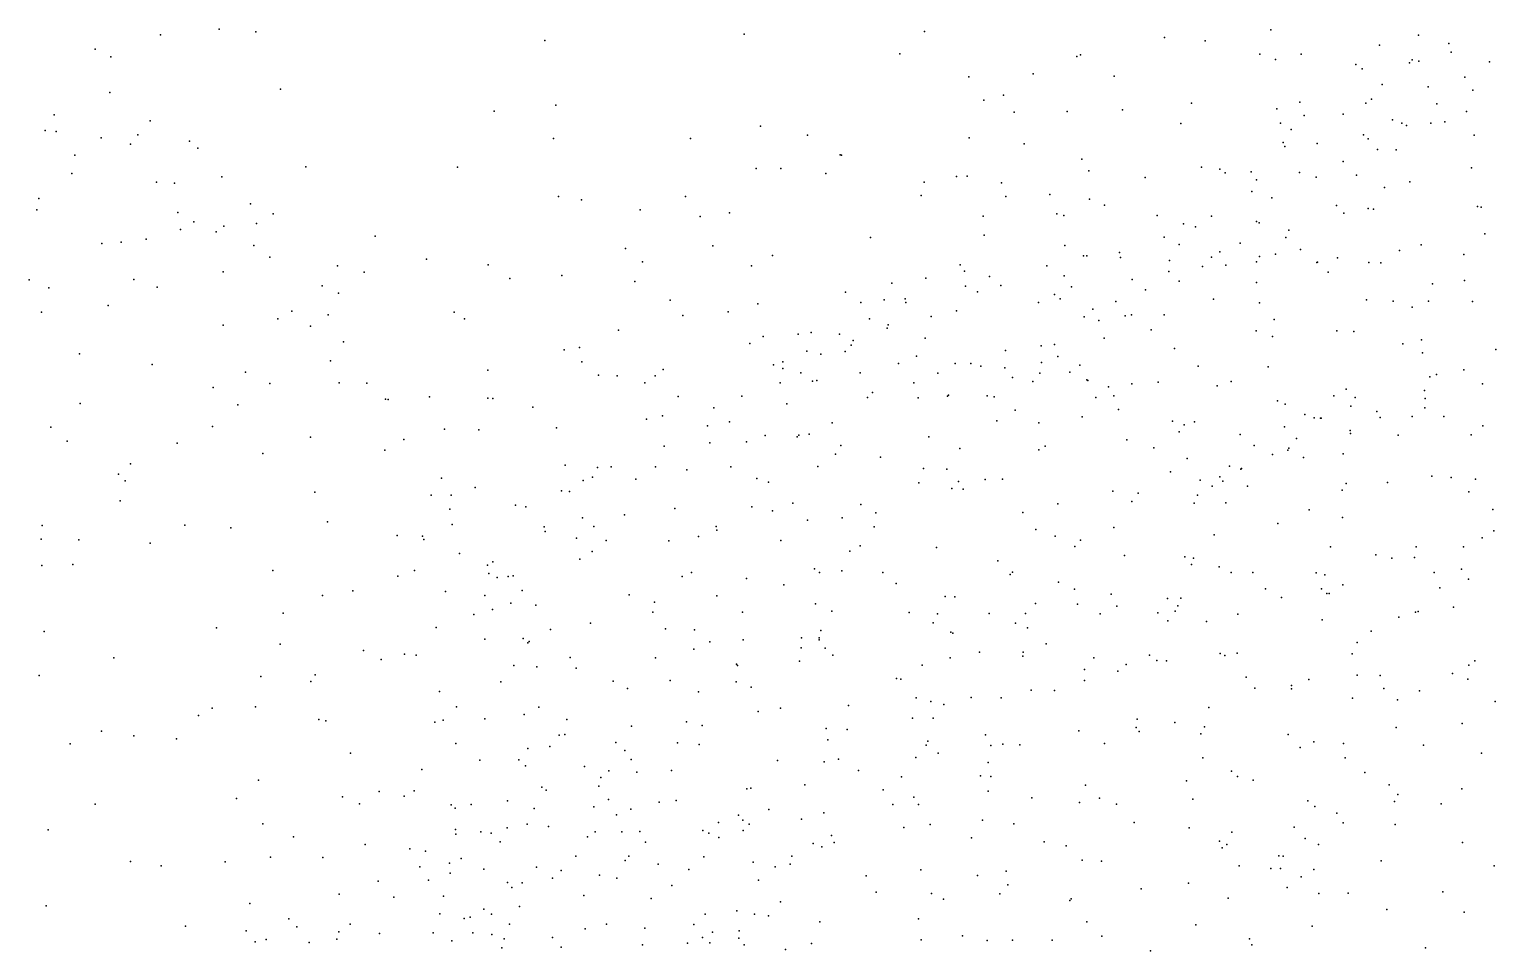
# Model space of a CAD drawing. Header units: metres. Extents: x -25 to 25, y -27.7 to 27.8.
# Drawn here: x -15.271 to -12.578, y 11.87 to 13.562 of the extents above; entities that cross this region are included whole.
import ezdxf

# ---------------------------------------------------------------- set-up
doc = ezdxf.new("R2010")
doc.units = ezdxf.units.M

msp = doc.modelspace()

# ---------------------------------------------------------------- linework, layer by layer
for p in [(-15.0304, 13.5522, 14.5711), (-14.9221, 13.5625, 11.4588), (-14.8549, 13.5581, 14.7659), (-13.958, 13.5536, 14.7842), (-13.627, 13.5587, 14.775), (-12.9908, 13.5613, -9.1156), (-12.7192, 13.552, -9.0522), (-15.1504, 13.5261, 14.4011), (-14.3244, 13.5419, 10.877), (-13.186, 13.5474, -8.7926), (-13.1112, 13.5415, -9.2255), (-12.7908, 13.5334, -8.248), (-12.6637, 13.5367, 3.2818), (-15.1212, 13.5121, -6.6617), (-13.6719, 13.5172, 10.4183), (-13.3467, 13.5128, 10.4239), (-13.3402, 13.5158, -9.0666), (-13.0108, 13.5169, -8.5846), (-12.9818, 13.5073, 10.5708), (-12.9349, 13.5167, -9.2818), (-12.8345, 13.498, 2.8704), (-12.7355, 13.5009, -8.0954), (-12.7309, 13.5064, 2.6519), (-12.7184, 13.5041, -11.3784), (-12.6592, 13.5204, 15.93), (-12.589, 13.5025, -6.0536), (-13.5454, 13.475, 15.0137), (-13.4269, 13.4808, 15.3445), (-13.2786, 13.4763, -9.2949), (-12.8227, 13.4896, 10.7027), (-12.634, 13.4745, -6.2022), (-15.1232, 13.4464, -6.8325), (-14.8097, 13.4528, 14.9102), (-13.4813, 13.4415, -8.9343), (-12.7858, 13.4611, -11.134), (-12.7018, 13.4571, -9.3043), (-12.6197, 13.4509, -5.836), (-14.304, 13.4231, 14.9785), (-13.518, 13.4325, 15.1821), (-13.2633, 13.4143, 15.7112), (-13.1365, 13.4268, -9.4581), (-12.9798, 13.4162, -8.3749), (-12.9375, 13.4284, -9.4672), (-12.8163, 13.4268, 3.3102), (-12.8055, 13.4339, -11.5117), (-12.6858, 13.4258, 3.4402), (-15.2252, 13.4056, -5.75), (-15.0489, 13.3941, -6.286), (-14.4173, 13.4124, 10.9195), (-13.4618, 13.4101, -9.2519), (-13.3649, 13.4115, -8.6542), (-13.1556, 13.3896, 10.4588), (-12.973, 13.3902, 2.9156), (-12.929, 13.4039, -11.3592), (-12.8574, 13.4064, -8.1417), (-12.7672, 13.3964, 2.4707), (-12.7498, 13.3901, -7.9861), (-12.6969, 13.39, 10.8023), (-12.6711, 13.3928, -11.6935), (-12.631, 13.4112, -6.3952), (-15.2421, 13.3768, -7.0523), (-15.2217, 13.3747, -5.2944), (-15.1389, 13.3629, -5.5257), (-15.0716, 13.3684, -6.1016), (-14.3082, 13.3618, 10.7342), (-14.0564, 13.3617, 14.9744), (-13.9281, 13.3846, 10.4434), (-13.8414, 13.3678, 14.9362), (-13.5448, 13.3632, 10.3625), (-12.9534, 13.3787, 2.7287), (-12.8205, 13.3688, -11.6602), (-12.812, 13.3615, -6.2255), (-12.7416, 13.3857, -10.9234), (-12.6168, 13.3679, -7.8431), (-15.0851, 13.3512, 14.8005), (-14.977, 13.3572, -6.5844), (-14.9615, 13.3441, -6.4201), (-13.4437, 13.3518, 15.4473), (-12.9677, 13.3545, 3.1846), (-12.9649, 13.3474, 10.5634), (-12.9057, 13.3526, -11.0349), (-12.7943, 13.3416, -5.7465), (-12.7602, 13.341, -9.56), (-15.1878, 13.3311, -4.9975), (-14.763, 13.3101, 11.267), (-14.4848, 13.3092, 15.0741), (-13.9358, 13.3067, -6.0509), (-13.8908, 13.3067, -5.7479), (-13.7817, 13.3317, -5.8601), (-13.7792, 13.3315, 10.3762), (-13.3374, 13.3241, -9.5186), (-13.1176, 13.3095, -11.4301), (-12.8578, 13.3199, 16.0025), (-12.6221, 13.3077, -5.5469), (-15.1931, 13.2975, -4.8205), (-15.0377, 13.2818, -5.3814), (-15.0044, 13.2797, -5.5929), (-14.9177, 13.2917, 14.9947), (-13.8077, 13.2977, -6.1671), (-13.6274, 13.2817, 15.0581), (-13.5681, 13.292, -9.2901), (-13.5485, 13.2927, 15.2546), (-13.4851, 13.2807, -5.8382), (-13.3249, 13.3024, -8.4877), (-13.2212, 13.2901, -9.6468), (-13.0839, 13.3056, -11.2033), (-13.0745, 13.2987, 15.8943), (-13.0269, 13.3005, -9.6824), (-13.0167, 13.2862, 2.5795), (-12.9379, 13.2996, -5.9486), (-12.9072, 13.2907, 2.3864), (-12.8334, 13.2948, -6.3648), (-12.7349, 13.2821, -6.4953), (-14.2988, 13.2555, 15.0742), (-14.066, 13.2555, -6.1172), (-13.6329, 13.2574, -6.2338), (-13.4773, 13.2553, -9.4775), (-13.3964, 13.2592, -6.0039), (-13.0252, 13.2644, -11.7539), (-12.9885, 13.2529, -6.1338), (-12.7815, 13.2719, 10.6744), (-15.2575, 13.231, 14.6416), (-15.2534, 13.2519, 11.6875), (-14.9982, 13.2261, -5.0318), (-14.8649, 13.2418, -6.0056), (-14.257, 13.2493, 10.6412), (-14.149, 13.231, -5.9049), (-13.3235, 13.2507, 15.6912), (-13.2958, 13.2397, 10.3917), (-12.8699, 13.2387, -11.87), (-12.8116, 13.2335, -10.7149), (-12.8018, 13.232, 2.1805), (-12.6109, 13.2367, -11.9228), (-12.6042, 13.2356, 10.7458), (-14.9688, 13.209, 11.4147), (-14.9136, 13.2008, -5.4574), (-14.8536, 13.2057, -6.5333), (-14.823, 13.2235, -6.2325), (-14.0387, 13.2187, -5.6397), (-13.9849, 13.2252, 10.4317), (-13.5191, 13.2191, -5.6088), (-13.3835, 13.2232, -9.6261), (-13.3709, 13.2206, -5.7379), (-13.1996, 13.2203, -9.7836), (-13.1507, 13.2054, -6.0496), (-13.1289, 13.1993, 3.0261), (-13.0995, 13.2191, -5.8552), (-13.0171, 13.2092, -5.7247), (-13.0117, 13.2071, -10.8456), (-12.8562, 13.2245, -8.0249), (-15.0565, 13.1768, -6.9766), (-14.9933, 13.1946, -4.8129), (-14.9278, 13.1902, -5.217), (-14.6358, 13.1823, 11.0997), (-13.726, 13.1797, -6.3508), (-13.5171, 13.1844, 15.3761), (-13.1866, 13.1808, -11.0547), (-12.963, 13.18, -6.3522), (-12.9577, 13.1936, -8.1369), (-12.5973, 13.1866, -6.6894), (-15.138, 13.1688, -4.5399), (-15.1025, 13.1716, 11.5121), (-14.8587, 13.1654, 15.0983), (-14.1757, 13.1597, 15.0932), (-14.0155, 13.1648, 15.0476), (-13.9061, 13.147, -5.4631), (-13.3687, 13.165, -6.2343), (-13.3344, 13.1463, -10.2949), (-13.3283, 13.1466, -9.9319), (-13.2685, 13.1524, -10.1438), (-13.1587, 13.1669, 2.8759), (-13.0845, 13.1535, -10.0496), (-13.0467, 13.1697, 2.2525), (-13.0112, 13.1451, -10.3192), (-12.9818, 13.1493, 10.5321), (-12.9363, 13.1578, 2.103), (-12.754, 13.1559, -10.5438), (-12.7143, 13.1663, -9.8047), (-12.6361, 13.1487, 3.7336), (-14.8294, 13.1437, -5.6057), (-14.7051, 13.1282, -6.3097), (-14.5415, 13.1403, 10.9527), (-14.4281, 13.1296, 10.7967), (-14.1445, 13.135, -6.2682), (-13.9445, 13.1279, -6.3862), (-13.561, 13.13, -9.5677), (-13.5535, 13.118, -8.53), (-13.4021, 13.128, -11.6839), (-13.2666, 13.1435, -8.3177), (-13.1766, 13.1379, 2.525), (-13.1159, 13.1266, -8.2183), (-13.0996, 13.1439, -10.4694), (-13.0732, 13.1292, 15.9331), (-13.0168, 13.1355, 3.3896), (-12.9059, 13.1338, 16.0356), (-12.9051, 13.1349, -10.4568), (-12.8679, 13.1425, -6.5212), (-12.8102, 13.134, -9.9534), (-12.7882, 13.1332, 3.6199), (-15.2711, 13.1024, 14.7379), (-15.0789, 13.103, 14.9835), (-14.9148, 13.1172, -4.6108), (-14.733, 13.0911, -5.7521), (-14.6559, 13.1164, -6.0259), (-14.3884, 13.1046, -6.0079), (-14.2927, 13.1101, -6.1681), (-14.1586, 13.0994, 10.5163), (-13.6869, 13.096, -5.3724), (-13.6244, 13.1053, 15.1539), (-13.5074, 13.1082, -11.4605), (-13.4867, 13.0915, 10.2851), (-13.3701, 13.1097, -10.5401), (-13.245, 13.103, -10.871), (-13.1779, 13.1173, -5.5854), (-13.1588, 13.0997, -6.3304), (-13.0167, 13.0976, -5.5317), (-12.8854, 13.1161, -12.0104), (-12.6937, 13.0949, -10.2759), (-12.6345, 13.1009, -12.0496), (-15.2354, 13.0878, -4.3467), (-15.0364, 13.0889, -4.4331), (-14.7029, 13.078, 15.1799), (-14.0938, 13.065, -5.4671), (-13.7721, 13.0793, -9.0465), (-13.7005, 13.0657, -11.6334), (-13.6622, 13.0676, -9.4675), (-13.5517, 13.0905, -9.9289), (-13.5291, 13.08, -10.4246), (-13.3879, 13.0751, -11.8581), (-13.3777, 13.0671, -6.394), (-13.3565, 13.0892, -11.1033), (-13.221, 13.0841, 2.6758), (-13.0957, 13.0665, -12.0309), (-12.8145, 13.0656, 1.8785), (-15.2486, 13.0431, -7.2292), (-15.1262, 13.0548, -7.1273), (-14.7886, 13.0446, -5.313), (-14.7224, 13.0377, -6.5847), (-14.4904, 13.0431, -6.2184), (-13.9875, 13.0434, -11.7132), (-13.933, 13.0582, -11.5242), (-13.7437, 13.0608, -9.2697), (-13.6607, 13.0607, -10.1537), (-13.5679, 13.0451, -11.2974), (-13.4175, 13.0608, -8.3732), (-13.3175, 13.0484, 10.3242), (-13.2755, 13.0622, 2.1456), (-13.2462, 13.0382, 1.9778), (-13.1865, 13.038, 3.2269), (-13.0112, 13.0602, 1.8748), (-12.7656, 13.0628, -7.8741), (-12.7306, 13.0517, -6.7191), (-12.7008, 13.0633, 10.5668), (-12.6198, 13.0626, -10.0791), (-14.9148, 13.019, 15.1392), (-14.8145, 13.0307, -6.7498), (-14.7547, 13.0173, -5.1405), (-14.4718, 13.0307, -5.8759), (-14.0705, 13.0366, -6.435), (-13.7276, 13.0305, -11.3577), (-13.6953, 13.0133, -10.4142), (-13.6936, 13.0198, -9.96), (-13.6145, 13.0347, -11.8068), (-13.3332, 13.0344, 15.6814), (-13.3066, 13.0272, 2.4314), (-13.2582, 13.0359, 2.8525), (-13.2102, 13.0104, -6.4507), (-12.9841, 13.0292, 3.5046), (-14.6939, 12.9885, 11.0392), (-14.1889, 13.0098, -11.6879), (-13.9473, 12.9855, 10.3122), (-13.923, 12.9982, -5.3088), (-13.8588, 13.0024, -11.8352), (-13.8346, 13.0055, 10.1673), (-13.7829, 13.0021, -6.5229), (-13.7576, 12.9907, 15.1152), (-13.6253, 12.9949, -6.5272), (-13.3877, 12.9835, 2.2771), (-13.2967, 12.9949, -12.0442), (-13.0177, 13.0087, -8.1208), (-12.9877, 12.9978, 16.0155), (-12.8694, 13.0086, -7.9818), (-12.8381, 13.007, 10.478), (-12.7478, 12.9848, -12.142), (-12.7137, 12.992, 3.8084), (-15.1789, 12.9664, 14.9455), (-14.2889, 12.9737, -5.5189), (-14.2607, 12.9781, -11.457), (-13.8428, 12.9711, 9.7459), (-13.8173, 12.9657, -10.1508), (-13.7725, 12.9704, -5.2549), (-13.7613, 12.9819, -8.7627), (-13.6417, 12.9617, 9.5646), (-13.4779, 12.9726, -11.9801), (-13.4121, 12.9809, 15.5337), (-13.3815, 12.9616, -5.3305), (-13.1677, 12.9761, -8.1884), (-12.7119, 12.9679, -5.2787), (-12.5775, 12.9739, -12.1483), (-15.0454, 12.9469, 11.3379), (-14.8743, 12.9328, -6.9072), (-14.7179, 12.9531, -4.5711), (-14.4288, 12.936, 10.7399), (-14.256, 12.9513, -6.4034), (-14.1067, 12.9374, 15.1446), (-13.9039, 12.9461, -11.232), (-13.8869, 12.9515, 9.9707), (-13.8869, 12.9395, 9.542), (-13.8536, 12.9312, -9.9958), (-13.7447, 12.9314, -9.5274), (-13.6742, 12.9484, -10.6443), (-13.602, 12.9307, 9.4153), (-13.5701, 12.9485, -11.0607), (-13.5416, 12.9485, -10.8792), (-13.523, 12.9435, -8.4088), (-13.4794, 12.9407, 9.6182), (-13.4148, 12.9307, 1.9645), (-13.4116, 12.9506, 10.0748), (-13.3597, 12.9326, 2.9464), (-13.3412, 12.9456, 3.2044), (-13.1243, 12.9435, -6.5652), (-12.9957, 12.9422, -5.3794), (-12.6359, 12.9371, 10.4428), (-14.9334, 12.9043, -4.1934), (-14.8294, 12.9119, -4.3138), (-14.7019, 12.9131, -6.6974), (-14.651, 12.9121, -5.0805), (-14.2255, 12.9271, -11.3039), (-14.191, 12.9259, -5.4023), (-14.1405, 12.9128, 10.4158), (-14.1213, 12.9257, -11.9143), (-13.8916, 12.9128, -10.4011), (-13.8326, 12.916, -11.9717), (-13.8243, 12.917, 9.3863), (-13.6465, 12.913, 3.4758), (-13.4653, 12.9229, 3.353), (-13.4277, 12.9156, 2.4975), (-13.3287, 12.9186, -8.2622), (-13.3269, 12.9171, -6.5665), (-13.2889, 12.9056, 9.8282), (-13.2461, 12.911, 10.0505), (-13.1972, 12.9142, 1.7194), (-13.0894, 12.9075, 3.5398), (-13.0631, 12.9157, 10.2637), (-12.6982, 12.9242, 4.538), (-12.686, 12.9282, 4.0741), (-12.6015, 12.9113, 1.7511), (-14.6167, 12.8828, -5.4769), (-14.6122, 12.8824, -4.8964), (-14.536, 12.8873, 15.2227), (-14.429, 12.8849, -11.5679), (-14.4198, 12.8844, -5.5559), (-14.0793, 12.8876, 9.7998), (-13.9622, 12.8884, -10.1801), (-13.7313, 12.8863, 3.3213), (-13.7224, 12.8952, -10.8248), (-13.6382, 12.8855, 9.2597), (-13.5842, 12.8884, 15.2186), (-13.5825, 12.8905, 3.1446), (-13.5113, 12.8892, 3.6208), (-13.4988, 12.887, 3.0062), (-13.3117, 12.8858, 9.563), (-13.2788, 12.889, -12.1779), (-12.9781, 12.8796, 5.6581), (-12.8749, 12.8891, -6.7591), (-12.8523, 12.9015, 10.3271), (-12.8353, 12.886, 4.4227), (-12.708, 12.8989, 5.5121), (-12.7069, 12.8839, -6.8517), (-15.178, 12.8752, -4.0485), (-14.8878, 12.8723, 11.1022), (-14.3461, 12.8682, 15.2083), (-14.1081, 12.8524, 10.1185), (-14.0135, 12.8669, -5.263), (-13.8794, 12.8742, -10.6274), (-13.4602, 12.8626, 9.3117), (-13.3369, 12.8502, 9.4073), (-13.2702, 12.8637, 3.6201), (-12.9643, 12.874, 3.664), (-12.928, 12.8547, -8.0194), (-12.9109, 12.8486, 5.3008), (-12.8433, 12.8703, 5.7652), (-12.7955, 12.8605, -7.8897), (-12.7894, 12.8491, 4.8216), (-12.7308, 12.8509, 10.2031), (-12.7079, 12.8672, 5.2497), (-12.6727, 12.8511, 4.9288), (-15.2319, 12.8314, -7.3213), (-14.9347, 12.8329, -4.0552), (-14.5083, 12.828, -6.5549), (-14.4452, 12.8265, -11.42), (-14.303, 12.8305, 10.5508), (-14.1376, 12.8465, -11.1238), (-14.0252, 12.8338, -10.0412), (-13.9847, 12.8414, -12.052), (-13.7964, 12.8393, 3.6688), (-13.4937, 12.8429, 2.7144), (-13.4164, 12.8392, 3.7342), (-13.1712, 12.8424, -5.3237), (-13.1588, 12.8231, -8.1627), (-13.1499, 12.8355, 5.5906), (-13.1306, 12.8413, 9.7141), (-12.9656, 12.832, 9.971), (-12.8991, 12.8481, 4.2597), (-12.8978, 12.848, 10.1207), (-12.8447, 12.8256, 16.1551), (-12.6013, 12.834, 9.9763), (-15.2016, 12.8057, 14.9341), (-14.9997, 12.8022, -7.1172), (-14.7545, 12.8132, 15.2154), (-14.5831, 12.8091, -5.188), (-14.1048, 12.7965, -10.3264), (-14.0212, 12.8026, -10.6181), (-13.9538, 12.8043, -10.9119), (-13.9191, 12.8162, 15.1264), (-13.8604, 12.8138, 3.1872), (-13.8574, 12.8166, -5.1919), (-13.8387, 12.8184, -9.6095), (-13.7805, 12.7981, -8.7556), (-13.6186, 12.8136, -5.1849), (-13.4053, 12.7963, -5.2221), (-13.2552, 12.8085, 15.7021), (-13.0471, 12.818, -6.7435), (-13.0209, 12.7981, 4.3656), (-12.9434, 12.8109, 4.6579), (-12.8441, 12.8196, 5.0676), (-12.7564, 12.8165, 9.972), (-12.6224, 12.8173, 9.7925), (-14.8423, 12.7833, 10.9708), (-14.6183, 12.7891, -4.4025), (-13.7903, 12.7818, 3.0511), (-13.7077, 12.7761, 9.1246), (-13.5616, 12.7923, 2.4929), (-13.4167, 12.7901, -12.2419), (-13.2053, 12.7938, 3.7559), (-13.144, 12.7738, 5.8342), (-12.9875, 12.7815, 4.135), (-12.9592, 12.7892, 5.917), (-12.9575, 12.793, 9.7714), (-12.9305, 12.7755, 4.8384), (-12.8574, 12.7822, -6.8781), (-15.1073, 12.7452, 11.1598), (-15.0855, 12.7644, 15.0597), (-14.2866, 12.7616, -5.3688), (-14.2276, 12.7572, 10.2359), (-14.2021, 12.7587, -6.5317), (-14.1209, 12.7586, 15.1869), (-14.0633, 12.7529, -10.7596), (-13.9826, 12.7588, -9.7818), (-13.8228, 12.7593, -6.6234), (-13.6287, 12.7558, 2.0762), (-13.5856, 12.7545, -8.4229), (-13.1751, 12.7496, 5.2974), (-13.0667, 12.7599, 1.5389), (-13.0458, 12.7543, -5.2783), (-13.0444, 12.7557, 9.5543), (-12.6945, 12.7414, 1.5437), (-15.0952, 12.7328, -7.2515), (-14.5137, 12.7379, -4.6613), (-14.4519, 12.7209, -5.4293), (-14.2935, 12.7146, -12.0641), (-14.2539, 12.7335, 9.9998), (-14.2368, 12.7396, 9.5616), (-14.1572, 12.7358, -10.4869), (-13.9349, 12.7374, 9.1533), (-13.9131, 12.7302, 3.7438), (-13.6373, 12.7292, 15.1394), (-13.5768, 12.7185, 1.8634), (-13.5643, 12.7314, 9.0859), (-13.5556, 12.7177, -12.252), (-13.5152, 12.7352, 15.2678), (-13.4833, 12.736, -6.6647), (-13.281, 12.714, 3.9405), (-13.1206, 12.734, 4.2153), (-13.0981, 12.723, 5.1369), (-13.0842, 12.7401, 3.8785), (-13.0788, 12.7322, 15.9127), (-13.0334, 12.7232, -12.3884), (-12.8595, 12.716, 6.0724), (-12.8519, 12.7277, -5.2442), (-12.776, 12.7297, -12.3538), (-12.659, 12.7391, 9.484), (-12.6146, 12.7361, 16.4501), (-15.104, 12.6963, -3.7561), (-14.7465, 12.7119, -3.9436), (-14.533, 12.7065, 10.6999), (-14.4962, 12.7063, -11.8681), (-14.3782, 12.6883, -6.5662), (-14.2791, 12.7134, 9.7665), (-13.8683, 12.6916, -12.1959), (-13.7435, 12.6892, 3.9172), (-13.382, 12.6906, 1.6176), (-13.2461, 12.6949, 4.0933), (-13.2341, 12.7103, 9.253), (-13.1316, 12.6918, 4.6562), (-13.1254, 12.7067, 5.9755), (-13.0729, 12.6924, 4.8253), (-12.6271, 12.7125, 6.0852), (-14.4986, 12.6806, -4.4937), (-14.3592, 12.6852, 10.4506), (-14.2547, 12.6649, -10.3835), (-14.1779, 12.6702, -10.0171), (-14.0854, 12.6822, 3.5052), (-13.9442, 12.6854, -5.1726), (-13.9057, 12.6779, -9.5089), (-13.8417, 12.6608, -9.2431), (-13.7777, 12.665, 2.8397), (-13.716, 12.6742, -12.2441), (-13.4458, 12.6748, -8.2811), (-12.9201, 12.6794, 9.4362), (-12.8591, 12.6653, 16.2697), (-12.5827, 12.6805, -7.6673), (-15.2474, 12.6507, -7.4433), (-14.9853, 12.6513, 15.1227), (-14.9011, 12.6464, 10.8807), (-14.7234, 12.6576, -6.8877), (-14.4945, 12.6525, -11.2469), (-14.3252, 12.6481, 10.1592), (-14.3233, 12.6397, -5.2779), (-14.2342, 12.6487, -10.7125), (-14.0093, 12.6489, 3.0945), (-14.0081, 12.6424, -9.6586), (-13.719, 12.6481, -5.1445), (-13.4219, 12.6432, 5.571), (-13.2791, 12.6471, 4.3785), (-13.0948, 12.6335, 6.1262), (-12.9779, 12.6546, -6.9396), (-12.5809, 12.6411, -7.0716), (-15.2496, 12.6259, 11.1937), (-15.1799, 12.6242, 14.9448), (-15.0493, 12.6181, 10.9309), (-14.5952, 12.6324, -11.4575), (-14.5487, 12.631, -6.7091), (-14.5466, 12.6251, -4.076), (-14.266, 12.6276, -10.1801), (-14.2112, 12.6231, 9.3144), (-14.0965, 12.6227, 3.6808), (-14.0421, 12.6308, -6.5885), (-13.8904, 12.6235, 9.038), (-13.7446, 12.6133, 2.0622), (-13.6045, 12.6105, -6.6935), (-13.3868, 12.6314, 4.2009), (-13.3508, 12.6123, 5.9039), (-13.3403, 12.6236, 5.2846), (-12.8811, 12.6114, 0.7788), (-12.7236, 12.6118, -5.2178), (-12.6367, 12.6116, 0.6458), (-12.6026, 12.628, 6.2864), (-14.4808, 12.5994, -5.0414), (-14.4195, 12.584, -12.0576), (-14.2598, 12.589, -12.1648), (-14.2372, 12.6032, -6.5387), (-13.7636, 12.6039, -8.6622), (-13.492, 12.5859, 8.9954), (-13.2591, 12.5956, 15.5413), (-13.1488, 12.5933, -6.9113), (-13.1326, 12.5908, -12.5203), (-12.7975, 12.597, 0.9349), (-12.7683, 12.591, 16.4597), (-12.7265, 12.592, 0.504), (-15.2482, 12.5773, -3.5959), (-15.191, 12.5789, 11.0274), (-14.8238, 12.5683, 10.7717), (-14.5941, 12.5576, 10.6109), (-14.5638, 12.5679, -11.8984), (-14.4296, 12.5781, -4.7499), (-14.4271, 12.5627, -4.4234), (-14.4114, 12.5554, -11.026), (-14.3917, 12.557, 9.8871), (-14.3822, 12.5584, 9.6495), (-14.0716, 12.557, -12.2564), (-14.055, 12.5642, 9.0901), (-13.9535, 12.5535, 3.9318), (-13.8285, 12.5709, -8.9086), (-13.8193, 12.5646, 15.1779), (-13.7787, 12.5674, 2.426), (-13.7034, 12.5642, 4.0863), (-13.4695, 12.5609, 5.4403), (-13.465, 12.5648, 15.1962), (-13.1365, 12.5789, 1.3636), (-13.0855, 12.5751, 9.2175), (-13.0632, 12.5644, 15.9093), (-13.0235, 12.5646, 6.2677), (-12.9073, 12.5637, 1.2441), (-12.8913, 12.5602, 9.2749), (-12.6906, 12.5644, 6.4006), (-12.64, 12.5705, 9.1796), (-14.6766, 12.5305, -11.5838), (-14.5068, 12.5293, 15.2542), (-14.366, 12.5311, -10.7734), (-13.8851, 12.542, 2.7793), (-13.6787, 12.5444, 1.7949), (-13.3807, 12.5467, 4.4593), (-13.3513, 12.5341, -6.8367), (-13.0002, 12.5346, 1.1164), (-12.8972, 12.5346, -12.5764), (-12.8877, 12.5259, -5.2314), (-12.8831, 12.526, -7.9248), (-12.8581, 12.5418, -7.0888), (-12.68, 12.5363, 1.2621), (-12.6272, 12.552, -12.5185), (-14.7325, 12.5225, -3.5418), (-14.4341, 12.5222, 10.2638), (-14.3866, 12.5083, -10.6038), (-14.3404, 12.5045, 9.41), (-14.1694, 12.5234, -9.7682), (-14.1226, 12.5097, -5.2151), (-14.0079, 12.5214, -9.5095), (-13.8268, 12.5068, 2.2831), (-13.589, 12.5203, 4.2231), (-13.5713, 12.5195, 1.6438), (-13.423, 12.5074, -12.6347), (-13.3454, 12.506, 5.0284), (-13.2837, 12.5246, -5.1837), (-13.2733, 12.5024, 6.2033), (-13.1804, 12.5164, 9.1014), (-13.1613, 12.503, 0.6561), (-13.1559, 12.5174, -8.1046), (-12.9707, 12.5184, 16.1567), (-12.6548, 12.5007, -7.2188), (-14.805, 12.4895, 15.198), (-14.4548, 12.4875, -3.8512), (-14.4204, 12.4965, 10.0322), (-14.2403, 12.4714, 3.3653), (-14.126, 12.4914, 3.0514), (-13.9608, 12.4916, -5.163), (-13.7971, 12.4937, -12.4491), (-13.6546, 12.4908, -12.6733), (-13.6105, 12.4722, -12.8662), (-13.6031, 12.4885, 15.1277), (-13.508, 12.4889, -6.776), (-13.4413, 12.4894, 5.2194), (-13.304, 12.4885, 1.3617), (-13.1979, 12.4904, 0.8344), (-13.1796, 12.4756, 6.3488), (-13.1664, 12.4936, 15.6181), (-13.1086, 12.4745, -5.2175), (-13.0513, 12.4881, 0.4334), (-12.8963, 12.4773, 6.5507), (-12.7551, 12.4823, 0.3016), (-12.7246, 12.4913, 6.6001), (-12.72, 12.4926, -7.7284), (-15.2438, 12.4563, -3.4768), (-14.9274, 12.4628, -7.3289), (-14.524, 12.4632, 10.4455), (-14.3137, 12.4596, -6.558), (-14.1026, 12.4607, 15.2897), (-14.0495, 12.4593, 2.9188), (-13.8525, 12.4446, 2.5479), (-13.8204, 12.4447, 8.9252), (-13.8172, 12.4577, -12.6719), (-13.5783, 12.455, 5.7075), (-13.5748, 12.4531, 5.5405), (-13.4596, 12.4712, -12.8135), (-13.4375, 12.4629, -8.2392), (-12.8064, 12.4564, 9.1657), (-14.8101, 12.4326, -7.2009), (-14.6575, 12.4214, -6.9268), (-14.4346, 12.442, -5.0834), (-14.3641, 12.4433, -10.0695), (-14.3556, 12.4353, -4.285), (-14.3531, 12.4374, 15.2906), (-14.0504, 12.4239, -12.396), (-14.0213, 12.4372, -6.5801), (-13.96, 12.4409, 4.0398), (-13.8532, 12.4262, -12.8456), (-13.8202, 12.4405, -8.7266), (-13.8091, 12.4256, -6.645), (-13.5254, 12.4183, 6.1238), (-13.4456, 12.4181, -13.0113), (-13.403, 12.4333, 6.2778), (-12.8319, 12.4357, -12.7623), (-15.116, 12.4078, 14.9629), (-14.6248, 12.4045, 15.2387), (-14.5817, 12.4143, -12.0139), (-14.5604, 12.4123, -11.1166), (-14.3808, 12.3936, -5.2222), (-14.339, 12.3912, -4.1202), (-14.2777, 12.4081, 9.2672), (-14.121, 12.4075, 9.1012), (-13.9718, 12.3961, -9.1739), (-13.97, 12.3934, 2.7484), (-13.8563, 12.4014, 4.1683), (-13.7953, 12.4125, 15.2237), (-13.6308, 12.3942, -8.394), (-13.5797, 12.4076, -13.1004), (-13.4463, 12.411, 4.6887), (-13.3154, 12.4075, -8.1622), (-13.2565, 12.3955, 6.4713), (-13.2132, 12.4128, -12.8308), (-13.2001, 12.403, 15.4553), (-13.182, 12.402, 0.417), (-13.0838, 12.4157, 6.5619), (-13.0752, 12.412, 15.8243), (-13.0523, 12.4162, 9.1092), (-12.841, 12.4151, -7.8031), (-12.6271, 12.3939, -1.2678), (-12.6158, 12.4023, 16.691), (-15.2532, 12.375, -7.6571), (-14.8456, 12.3734, -3.3693), (-14.7542, 12.3639, -11.5741), (-14.7463, 12.3767, 10.6052), (-14.4048, 12.3638, -3.7077), (-14.2663, 12.3886, 3.603), (-14.1985, 12.3648, -5.292), (-14.0941, 12.3661, -9.4806), (-13.9725, 12.3638, 15.3134), (-13.6783, 12.3694, 4.3488), (-13.6699, 12.3687, 5.9186), (-13.3328, 12.3659, 0.6922), (-13.3326, 12.3862, 1.0847), (-13.2714, 12.3831, -6.9665), (-13.0358, 12.3722, -7.987), (-12.921, 12.368, -12.8788), (-12.8321, 12.3756, 16.5443), (-12.7899, 12.3751, -7.2487), (-12.6568, 12.3791, -0.9977), (-12.6288, 12.3682, 8.9997), (-14.5177, 12.3456, -6.7411), (-14.172, 12.3516, -9.6135), (-14.0421, 12.3455, -9.3137), (-13.945, 12.354, 8.9626), (-13.4306, 12.3484, -13.1791), (-13.3877, 12.3476, 15.1566), (-13.0202, 12.352, 16.1595), (-12.9528, 12.3507, 0.1835), (-12.9526, 12.357, 6.7531), (-12.7831, 12.3511, 0.1522), (-12.7174, 12.3472, -7.5589), (-14.9352, 12.315, 15.1034), (-14.8559, 12.3179, -7.4044), (-14.4861, 12.3179, -10.7691), (-14.3352, 12.3173, -4.7009), (-13.8915, 12.3152, 1.9584), (-13.7665, 12.3202, -13.2286), (-13.6419, 12.334, 1.5765), (-13.615, 12.3273, -6.7563), (-13.5909, 12.3219, 5.2223), (-13.5412, 12.3349, 8.8906), (-13.4857, 12.3344, 6.402), (-13.1042, 12.3164, 0.2434), (-12.8406, 12.3333, 6.8673), (-12.7581, 12.3302, -13.0113), (-12.5782, 12.3274, -1.4847), (-14.9604, 12.3017, 10.6569), (-14.739, 12.2945, -11.3651), (-14.7267, 12.292, -11.8517), (-14.5261, 12.2894, -10.9249), (-14.5107, 12.293, -12.159), (-14.4343, 12.2955, 9.6107), (-14.3623, 12.3034, -12.2741), (-14.2838, 12.2946, -4.0031), (-14.0641, 12.29, -12.7729), (-14.0351, 12.2831, -12.9562), (-13.9322, 12.3093, 2.3978), (-13.6488, 12.2971, 6.3017), (-13.6106, 12.2968, 4.5553), (-13.2361, 12.2949, -13.1331), (-13.1669, 12.2887, 6.702), (-12.639, 12.2872, -5.2578), (-15.1383, 12.2732, 10.7401), (-15.0794, 12.2645, -3.3012), (-15.0005, 12.2587, -7.6065), (-14.2981, 12.2658, 3.8111), (-14.2877, 12.2668, -4.4382), (-14.1651, 12.2822, 3.9987), (-13.8071, 12.278, -8.5418), (-13.8042, 12.2571, 5.9043), (-13.7688, 12.2757, -5.1665), (-13.5145, 12.266, -8.2422), (-13.3431, 12.2738, 6.6315), (-13.238, 12.2794, 8.9806), (-13.2321, 12.2723, 15.3273), (-13.1192, 12.2679, -7.1256), (-13.1124, 12.2811, 15.6116), (-12.9589, 12.267, -7.8705), (-12.7605, 12.2799, -1.0853), (-15.1962, 12.2494, 14.8285), (-14.6814, 12.2324, -11.2044), (-14.4875, 12.2502, -10.3124), (-14.3554, 12.2409, 9.3812), (-14.3148, 12.2448, -3.7544), (-14.1937, 12.2524, -6.4526), (-14.1771, 12.2376, -9.4548), (-14.0803, 12.2515, -8.9913), (-14.0405, 12.2485, 4.2077), (-13.6237, 12.2475, 5.0203), (-13.6205, 12.2548, -13.4392), (-13.6019, 12.2323, 6.5331), (-13.5051, 12.2464, -5.1725), (-13.4831, 12.249, 0.9038), (-13.4517, 12.2477, 0.7146), (-13.296, 12.2501, -13.3008), (-12.9368, 12.2429, -5.2508), (-12.9114, 12.2532, 16.4762), (-12.8572, 12.2505, 0.0614), (-12.7098, 12.247, -0.7638), (-12.6033, 12.2325, -1.607), (-14.55, 12.2025, 15.2951), (-14.4437, 12.2195, -3.5248), (-14.3722, 12.2205, -9.904), (-14.3596, 12.209, 3.5089), (-14.2512, 12.2078, 9.2224), (-14.1658, 12.2207, -9.2069), (-13.8966, 12.2189, 4.3643), (-13.8108, 12.2167, -6.6214), (-13.7848, 12.2214, 8.8986), (-13.6426, 12.2245, -8.3205), (-13.5099, 12.2151, 15.1759), (-13.1155, 12.2242, -7.981), (-12.8542, 12.2237, -7.2988), (-14.8501, 12.183, -3.2739), (-14.2211, 12.1877, -4.1646), (-14.2066, 12.2001, 15.3915), (-14.1553, 12.1974, -12.6671), (-14.0914, 12.2005, -13.0825), (-13.7479, 12.2006, 5.4122), (-13.6688, 12.1893, 4.7853), (-13.5238, 12.191, 6.6599), (-13.5048, 12.1899, -13.5324), (-13.1452, 12.1817, 6.8559), (-13.063, 12.1992, 15.8948), (-13.0517, 12.1896, 8.9929), (-13.0232, 12.1832, 16.2481), (-12.8176, 12.197, -0.9049), (-14.8905, 12.1495, 10.5956), (-14.6956, 12.1523, 10.4907), (-14.6287, 12.1622, -7.0852), (-14.5824, 12.1537, 10.3099), (-14.5644, 12.1636, -10.8408), (-14.3298, 12.1703, -4.7546), (-14.3217, 12.1645, 4.1088), (-14.2247, 12.172, -12.5227), (-13.9532, 12.1667, 15.3757), (-13.9459, 12.1682, -5.2567), (-13.8468, 12.1741, -13.4937), (-13.7024, 12.1649, -13.5612), (-13.6464, 12.1519, -6.7494), (-13.51, 12.1626, 8.891), (-13.4298, 12.1502, 0.4371), (-13.3308, 12.1736, 15.2291), (-13.3055, 12.1499, -7.0245), (-13.1339, 12.1482, 15.5028), (-12.7734, 12.1746, 8.9473), (-12.757, 12.1565, -0.599), (-12.6398, 12.1668, 7.1038), (-15.1502, 12.1391, -7.7895), (-14.6648, 12.1393, -12.049), (-14.4959, 12.1378, -6.6513), (-14.4888, 12.1314, 10.1114), (-14.4594, 12.1382, -5.2281), (-14.3929, 12.1449, -6.4995), (-14.3437, 12.1307, -9.7728), (-14.2343, 12.1342, -6.3276), (-14.2071, 12.1474, -8.9412), (-14.1663, 12.1294, 2.8884), (-14.1144, 12.1423, -8.7398), (-14.0827, 12.1453, 4.3425), (-13.9127, 12.1287, -6.5432), (-13.8118, 12.1227, 1.72), (-13.6847, 12.1381, -5.2071), (-13.6376, 12.1381, 1.3494), (-13.3422, 12.1419, -13.5241), (-13.2742, 12.1389, 0.1296), (-12.9224, 12.145, -0.1764), (-12.9098, 12.1348, -13.2434), (-12.8692, 12.1222, -0.7166), (-12.7632, 12.1439, -1.5343), (-12.6779, 12.1393, -0.2984), (-14.8419, 12.1028, -11.5116), (-14.3931, 12.0953, -5.6015), (-14.3568, 12.1021, 3.2567), (-14.3174, 12.0977, -3.6115), (-14.1928, 12.119, -12.9473), (-14.0053, 12.1049, -13.4153), (-13.9685, 12.1183, 2.2982), (-13.9604, 12.1097, 2.0957), (-13.949, 12.102, 6.282), (-13.8526, 12.1112, 5.4898), (-13.6645, 12.0959, 6.6901), (-13.6163, 12.1015, -8.2271), (-13.5203, 12.1091, 0.569), (-13.4628, 12.1027, -8.1416), (-13.2418, 12.1053, -8.0117), (-13.1405, 12.0955, -7.1676), (-12.9476, 12.0967, -7.2993), (-12.8574, 12.1045, -0.4303), (-12.7624, 12.1016, 16.6786), (-15.2366, 12.0915, 14.7356), (-14.786, 12.0788, -7.5282), (-14.4883, 12.0921, 3.8874), (-14.4874, 12.0839, -3.4062), (-14.4419, 12.0879, -10.0174), (-14.4229, 12.0853, -5.0533), (-14.4059, 12.0699, 4.3016), (-14.2456, 12.0785, -12.7368), (-14.2316, 12.0878, -4.4943), (-14.1828, 12.0877, -4.3325), (-14.1496, 12.0884, -13.1869), (-14.1391, 12.0691, -5.4697), (-14.0336, 12.0904, -5.3569), (-14.0226, 12.0855, 9.0348), (-14.0047, 12.0777, 4.4913), (-13.9597, 12.0903, -8.4836), (-13.7975, 12.0811, 5.1175), (-13.7924, 12.0681, 4.9624), (-13.5406, 12.0772, -5.2218), (-13.4068, 12.0693, 0.2072), (-13.085, 12.0707, -13.4145), (-13.0621, 12.0876, 16.0601), (-12.9276, 12.0758, -1.1566), (-12.6387, 12.0681, -1.8679), (-14.8282, 12.0412, -11.8171), (-14.7319, 12.0409, -11.1832), (-14.654, 12.0648, -7.2866), (-14.5723, 12.0567, -10.6497), (-14.5433, 12.0525, 4.197), (-14.267, 12.043, 9.3248), (-14.1701, 12.0434, -3.8432), (-14.032, 12.0419, 5.8602), (-13.8706, 12.0435, -8.3411), (-13.8312, 12.0665, 5.2732), (-13.8151, 12.0602, 4.7698), (-13.3663, 12.0621, -0.0532), (-13.08, 12.0587, -0.5204), (-13.0714, 12.0646, 15.6673), (-12.976, 12.0441, -0.8623), (-12.9676, 12.0434, -5.2561), (-12.9028, 12.0646, -7.4655), (-15.0854, 12.0336, 14.9418), (-15.0289, 12.0255, -7.7577), (-14.9116, 12.0326, -3.2296), (-14.5539, 12.0237, -10.4331), (-14.4992, 12.0302, -10.2188), (-14.4777, 12.0387, -12.3008), (-14.4363, 12.0195, 9.9024), (-14.3394, 12.0229, 15.3922), (-14.2939, 12.0167, -8.7465), (-14.1763, 12.0353, 15.4116), (-14.1162, 12.0286, -4.0632), (-14.0597, 12.0189, 6.1903), (-13.9412, 12.0323, 6.461), (-13.9011, 12.0237, 1.8935), (-13.8733, 12.0287, -13.6294), (-13.6337, 12.0181, 6.828), (-13.4764, 12.0157, -13.7318), (-13.337, 12.0358, -13.651), (-13.3015, 12.0339, 6.947), (-13.0486, 12.0254, 15.8775), (-12.9908, 12.0209, 16.3361), (-12.9727, 12.0206, -7.7414), (-12.9118, 12.0185, 16.4951), (-12.7877, 12.0345, -1.7305), (-12.5804, 12.0254, 7.1989), (-14.6304, 11.9972, 3.7877), (-14.5381, 11.9992, -6.8745), (-14.498, 12.0119, -6.5409), (-14.393, 11.995, -6.3395), (-14.366, 11.9942, -8.9377), (-14.31, 12.0028, -12.5968), (-14.2236, 12.0083, -6.221), (-14.1921, 12.0028, -5.6006), (-14.0906, 11.9893, 9.1405), (-13.9315, 11.9989, 15.3846), (-13.7341, 12.0073, 1.4226), (-13.5292, 12.0078, 0.442), (-13.4734, 11.9908, 0.089), (-13.1417, 11.9934, -13.5759), (-12.9349, 12.0054, 7.1217), (-14.7021, 11.9736, 10.4813), (-14.6016, 11.9682, 10.33), (-14.5102, 11.9697, -5.5329), (-14.3849, 11.9858, 9.7189), (-14.2527, 11.9708, 3.0215), (-14.1288, 11.9654, -13.4004), (-13.7156, 11.9769, 1.1544), (-13.6141, 11.9749, 8.9205), (-13.5918, 11.9645, -6.8289), (-13.4883, 11.9739, -0.1658), (-13.3597, 11.9617, 8.9087), (-13.3575, 11.9648, -0.5266), (-13.2289, 11.9833, 15.4008), (-13.0686, 11.966, -0.9993), (-12.9604, 11.9858, -1.3806), (-12.9021, 11.9747, -1.5719), (-12.8484, 11.9752, 8.8466), (-12.6744, 11.9775, -2.0689), (-15.2404, 11.9518, -3.2421), (-14.866, 11.956, -11.6307), (-14.5171, 11.9375, 4.476), (-14.4364, 11.9461, -9.1609), (-14.422, 11.9365, -9.9594), (-14.3707, 11.9507, -5.805), (-14.0296, 11.9365, 5.5866), (-13.9714, 11.9426, 4.7315), (-13.9388, 11.9369, 5.2916), (-13.9133, 11.9337, 6.6778), (-13.8913, 11.9591, 5.07), (-12.7777, 11.945, -5.2858), (-12.6356, 11.9406, 16.7194), (-14.9842, 11.9148, 15.0541), (-14.8725, 11.9059, 10.5986), (-14.7945, 11.9282, 4.0157), (-14.7796, 11.9134, 4.2463), (-14.682, 11.9181, 15.2478), (-14.4725, 11.9286, 3.4928), (-14.4612, 11.931, -5.2241), (-14.3888, 11.9182, -5.0194), (-14.2502, 11.91, 9.4225), (-14.2108, 11.9182, -5.7865), (-14.1403, 11.9112, 4.6613), (-14.0507, 11.9178, 2.6992), (-13.9671, 11.906, -5.5106), (-13.8192, 11.9227, 9.0032), (-13.638, 11.9279, -8.1157), (-13.3283, 11.9229, 7.0771), (-13.1284, 11.917, -7.2146), (-12.9144, 11.9146, -1.7272), (-14.856, 11.8856, -3.2217), (-14.836, 11.89, -11.3323), (-14.7573, 11.8846, -12.0055), (-14.7063, 11.8905, 4.4038), (-14.7027, 11.9041, -7.4531), (-14.6279, 11.9009, -12.1678), (-14.529, 11.9021, -10.3259), (-14.495, 11.8878, -5.385), (-14.4562, 11.9022, -3.3765), (-14.4218, 11.8992, 3.3391), (-14.3987, 11.8914, -12.4715), (-14.3101, 11.8939, -3.5185), (-14.1448, 11.8806, 2.8417), (-14.0621, 11.8835, -6.2574), (-14.0347, 11.8936, -3.9989), (-14.021, 11.8838, -4.314), (-14.0161, 11.9036, -8.2636), (-13.968, 11.8923, 4.9023), (-13.9582, 11.8806, 2.4078), (-13.8343, 11.8829, 1.775), (-13.633, 11.8897, 0.5523), (-13.5567, 11.897, -0.3147), (-13.5117, 11.8885, 15.3093), (-13.4653, 11.889, -6.9638), (-13.3925, 11.8888, -13.8467), (-13.3012, 11.8962, -7.9433), (-13.0299, 11.8912, -13.6291), (-13.0252, 11.8802, 16.0848), (-14.4034, 11.8747, -9.801), (-14.2939, 11.8759, -4.7858), (-13.8819, 11.8719, -8.173), (-13.2115, 11.8696, -5.2556), (-12.7064, 11.8751, -13.5094)]:
    msp.add_point(p)

doc.saveas('drawing.dxf')
